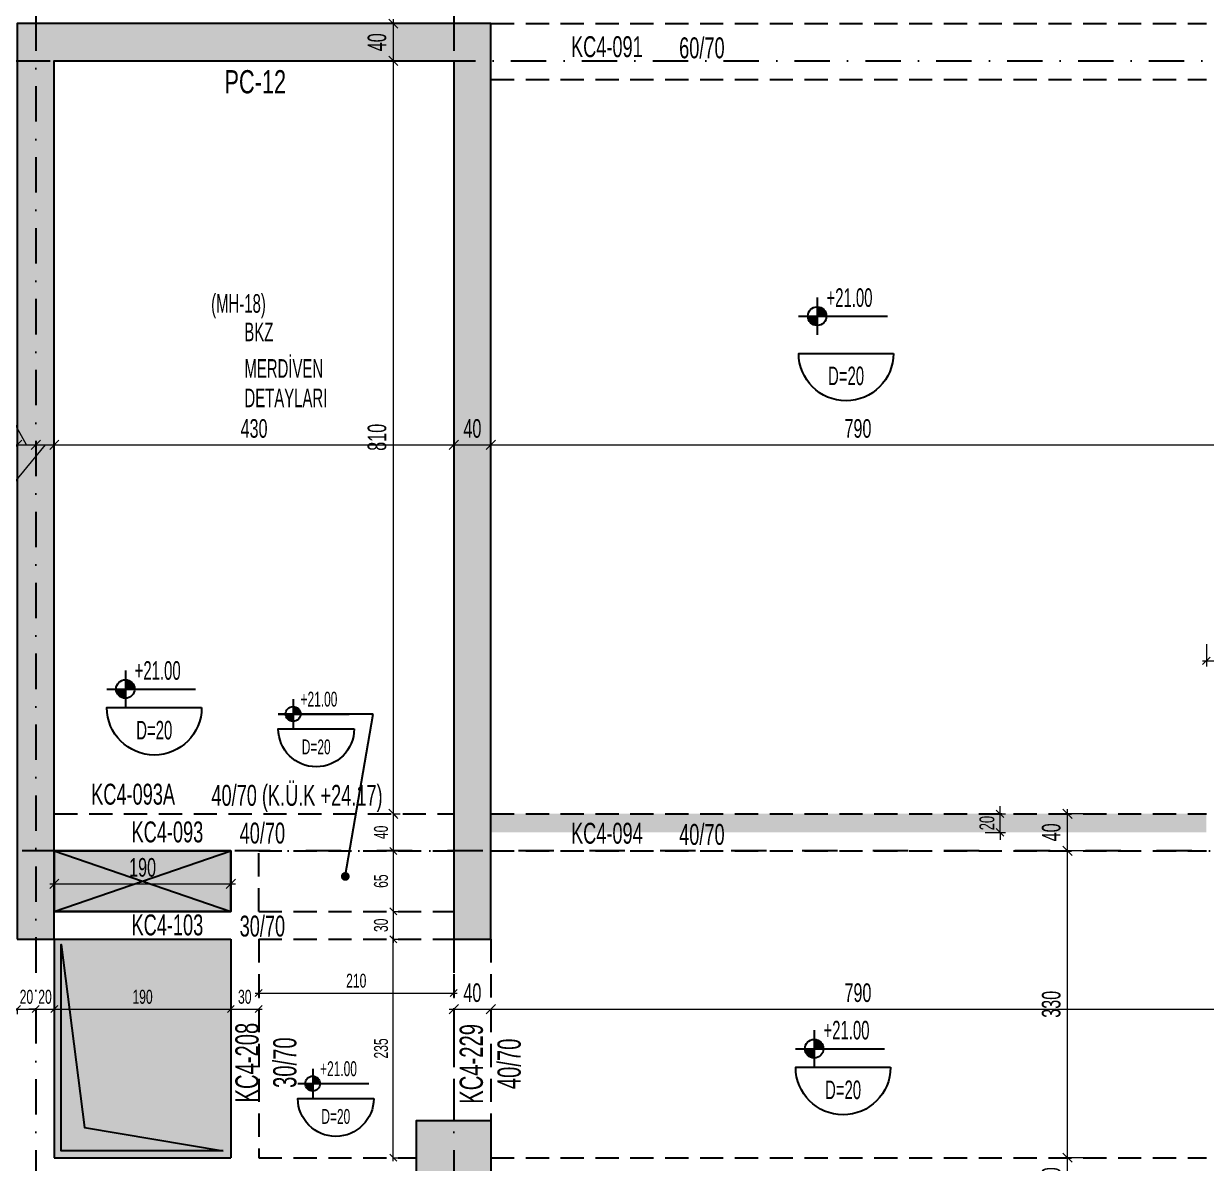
# Model space of a CAD drawing. Header units: millimetres. Extents: x -10495 to 6658, y -696 to 43288.
# Drawn here: x 1237 to 2510, y 1364 to 2590 of the extents above; entities that cross this region are included whole.
import ezdxf
from ezdxf.enums import TextEntityAlignment as Align

# ---------------------------------------------------------------- set-up
doc = ezdxf.new("R2010")
doc.units = ezdxf.units.MM
doc.header["$LTSCALE"] = 100
doc.header["$PDSIZE"] = -100
doc.linetypes.add('DASHDOT', pattern=[25.4, 12.7, -6.35, 0, -6.35])
doc.linetypes.add('HIDDEN', pattern=[0.375, 0.25, -0.125])
for name, color, linetype in [('1_ULK', 254, 'Continuous'), ('2_ULK', 105, 'Continuous'), ('AKS_ULK', 8, 'DASHDOT'), ('BOSLUK SEMBOL_ULK', 118, 'Continuous'), ('BOSLUK_ULK', 21, 'Continuous'), ('KOLON-PERDE CEKIRDEK_ULK', 4, 'Continuous'), ('KOT_ULK', 7, 'Continuous'), ('NOTLAR_ULK', 20, 'Continuous'), ('TARAMA BOSLUK-TARIF SEFFAF YUZEYLER_ULK', 159, 'Continuous'), ('TARAMA SOLID_ULK', 251, 'Continuous'), ('TARAMA_ULK', 251, 'Continuous')]:
    doc.layers.add(name, color=color, linetype=linetype)
for name, color, linetype, lineweight in [('DOSEME ISMI_ULK', 244, 'Continuous', 25), ('KIRIS BOYUT_ULK', 232, 'Continuous', 13), ('KIRIS CIZGI DUZ_ULK', 41, 'Continuous', 25), ('KIRIS CIZGI KESIK_ULK', 41, 'HIDDEN', 25), ('KIRIS ISIM_ULK', 221, 'Continuous', 13), ('OLCU IC_ULK', 146, 'Continuous', 18), ('PERDE ISIM_ULK', 153, 'Continuous', 13), ('TARIF OK_ULK', 244, 'Continuous', 5)]:
    doc.layers.add(name, color=color, linetype=linetype, lineweight=lineweight)
doc.styles.add('ulkr-simplxtw.shx', font='ulkr-simplxtw.shx', dxfattribs={"width": 0.65})
doc.dimstyles.new('1-100-IC_ULK', dxfattribs={"dimscale": 10, "dimtxt": 2, "dimasz": 1, "dimexe": 0.75, "dimexo": 1, "dimgap": 0.75, "dimtad": 1, "dimdec": 1, "dimzin": 9, "dimdsep": 46, "dimtxsty": 'ulkr-simplxtw.shx', "dimblk": 'OBLIQUE', "dimcen": 0.1, "dimdle": 0.5, "dimclrd": 146, "dimclre": 146, "dimclrt": 2, "dimadec": 0, "dimazin": 2, "dimtfac": 1, "dimtdec": 1, "dimtix": 1, "dimtmove": 2, "dimatfit": 3, "dimldrblk": 'OBLIQUE', "dimfxl": 1, "dimtolj": 1, "dimtzin": 0, "dimlwd": -1, "dimlwe": -1, "dimarcsym": 0})
doc.dimstyles.new('JSM LIMITS 100(MM)', dxfattribs={"dimscale": 100, "dimtxt": 2, "dimasz": 2.5, "dimexe": 0, "dimexo": 3, "dimgap": 0.41, "dimtad": 1, "dimdec": 0, "dimdsep": 46, "dimtxsty": 'ulkr-simplxtw.shx', "dimblk": 'AR', "dimcen": 0.9, "dimdle": 2, "dimse1": 1, "dimse2": 1, "dimclrd": 256, "dimclre": 1, "dimclrt": 33, "dimadec": 0, "dimazin": 0, "dimtfac": 0.9, "dimtdec": 0, "dimtmove": 0, "dimatfit": 3, "dimfxl": 0, "dimtolj": 1, "dimtzin": 0, "dimarcsym": 0})

# ---------------------------------------------------------------- blocks, each defined once
blk = doc.blocks.new('*U6')
at = {"layer": 'KOT_ULK'}
h = blk.add_hatch(color=251, dxfattribs=at)
h.dxf.hatch_style = 1
h.paths.add_polyline_path([(0, 0), (-10, 0, 0.414214), (0, -10)])
h = blk.add_hatch(color=251, dxfattribs=at)
h.dxf.hatch_style = 1
h.paths.add_polyline_path([(10, 0, 0.414214), (0, 10), (0, 0)])
at = {"layer": 'KOT_ULK', "color": 12}
for p, q in [((0, 20), (0, -20)), ((-20, 0), (75.6, 0))]:
    blk.add_line(p, q, dxfattribs=at)
blk.add_circle((0, 0), 10, dxfattribs=at)
at = {"layer": 'KOT_ULK', "style": 'ulkr-simplxtw.shx', "width": 0.6}
for tag, p in [('6', (10, 145)), ('5', (10, 118)), ('4', (10, 91)), ('3', (10, 64)), ('2', (10, 37)), ('1', (10, 10))]:
    blk.add_attdef(tag, p, '', height=20, dxfattribs=at)
at = {"layer": 'KOT_ULK', "color": 242, "style": 'ulkr-simplxtw.shx', "width": 0.65}
blk.add_attdef('NOT', text='', height=20, dxfattribs=at).set_placement((14.8, -10), align=Align.TOP_LEFT)
blk = doc.blocks.new('Döşeme kalınğı_ULK')
at = {"layer": 'DOSEME ISMI_ULK', "color": 12}
blk.add_lwpolyline([(51, 0, -1), (-51, 0)], format="xyb", close=True, dxfattribs=at)
at = {"layer": 'DOSEME ISMI_ULK', "style": 'ulkr-simplxtw.shx', "width": 0.6}
blk.add_attdef('1', text='', height=20, dxfattribs=at).set_placement((0, -14.2), align=Align.TOP_CENTER)
blk = doc.blocks.new('AR')
at = {"layer": '1_ULK', "color": 253}
blk.add_solid([(-1.184, 0.197), (-1.184, -0.197), (0, 0)], dxfattribs=at)
at = {"layer": '2_ULK', "color": 1}
blk.add_line((0, 0.453), (0, -0.453), dxfattribs=at)
at = {"layer": '2_ULK'}
blk.add_lwpolyline([(-1.184, 0.197), (-1.184, -0.197), (0, 0), (-1.184, 0.197)], dxfattribs=at)
blk = doc.blocks.new('_Oblique')
at = {"color": 0, "linetype": 'ByBlock', "lineweight": -2}
blk.add_line((-0.5, -0.5), (0.5, 0.5), dxfattribs=at)
blk = doc.blocks.new('*D1000')
at = {"layer": 'Defpoints', "color": 0, "transparency": 16777216}
for p in [(1230, 2161.9), (1250, 2161.9), (1250, 2136.9)]:
    blk.add_point(p, dxfattribs=at)
at = {"layer": 'OLCU IC_ULK', "color": 146, "transparency": 16777216}
for p, q in [((1215.2, 2181.4), (1179.2, 2181.4)), ((1240, 2136.9), (1215.2, 2181.4)), ((1225, 2136.9), (1255, 2136.9))]:
    blk.add_line(p, q, dxfattribs=at)
at = {"layer": 'OLCU IC_ULK', "color": 146, "linetype": 'Continuous', "transparency": 16777216}
for p, q in [((1230, 2136.9), (1230, 2129.4)), ((1250, 2136.9), (1250, 2129.4))]:
    blk.add_line(p, q, dxfattribs=at)
at = {"layer": 'OLCU IC_ULK', "color": 146, "transparency": 16777216, "xscale": 10, "yscale": 10, "zscale": 10, "rotation": 180}
blk.add_blockref('_Oblique', (1230, 2136.9), dxfattribs=at)
at = {"layer": 'OLCU IC_ULK', "color": 146, "transparency": 16777216, "xscale": 10, "yscale": 10, "zscale": 10}
blk.add_blockref('_Oblique', (1250, 2136.9), dxfattribs=at)
at = {"layer": 'OLCU IC_ULK', "color": 2, "transparency": 16777216, "insert": (1197.2, 2198.9), "char_height": 20, "attachment_point": 5, "style": 'ulkr-simplxtw.shx'}
blk.add_mtext('\\A1;20', dxfattribs=at)
blk = doc.blocks.new('*D1001')
at = {"layer": 'Defpoints', "color": 0, "transparency": 16777216}
for p in [(1250, 2161.9), (1270, 2161.9), (1270, 2136.9)]:
    blk.add_point(p, dxfattribs=at)
at = {"layer": 'OLCU IC_ULK', "color": 146, "transparency": 16777216}
for p, q in [((1260, 2136.9), (1216.9, 2084.3)), ((1245, 2136.9), (1275, 2136.9)), ((1216.9, 2084.3), (1180.9, 2084.3))]:
    blk.add_line(p, q, dxfattribs=at)
at = {"layer": 'OLCU IC_ULK', "color": 146, "linetype": 'Continuous', "transparency": 16777216}
for p, q in [((1250, 2136.9), (1250, 2129.4)), ((1270, 2136.9), (1270, 2129.4))]:
    blk.add_line(p, q, dxfattribs=at)
at = {"layer": 'OLCU IC_ULK', "color": 146, "transparency": 16777216, "xscale": 10, "yscale": 10, "zscale": 10, "rotation": 180}
blk.add_blockref('_Oblique', (1250, 2136.9), dxfattribs=at)
at = {"layer": 'OLCU IC_ULK', "color": 146, "transparency": 16777216, "xscale": 10, "yscale": 10, "zscale": 10}
blk.add_blockref('_Oblique', (1270, 2136.9), dxfattribs=at)
at = {"layer": 'OLCU IC_ULK', "color": 2, "transparency": 16777216, "insert": (1198.9, 2101.8), "char_height": 20, "attachment_point": 5, "style": 'ulkr-simplxtw.shx'}
blk.add_mtext('\\A1;20', dxfattribs=at)
blk = doc.blocks.new('*D1002')
at = {"layer": 'Defpoints', "color": 0, "transparency": 16777216}
for p in [(1270, 2161.9), (1700, 2161.9), (1700, 2136.9)]:
    blk.add_point(p, dxfattribs=at)
at = {"layer": 'OLCU IC_ULK', "color": 146, "transparency": 16777216}
blk.add_line((1265, 2136.9), (1705, 2136.9), dxfattribs=at)
at = {"layer": 'OLCU IC_ULK', "color": 146, "linetype": 'Continuous', "transparency": 16777216}
for p, q in [((1270, 2136.9), (1270, 2129.4)), ((1700, 2136.9), (1700, 2129.4))]:
    blk.add_line(p, q, dxfattribs=at)
at = {"layer": 'OLCU IC_ULK', "color": 146, "transparency": 16777216, "xscale": 10, "yscale": 10, "zscale": 10, "rotation": 180}
blk.add_blockref('_Oblique', (1270, 2136.9), dxfattribs=at)
at = {"layer": 'OLCU IC_ULK', "color": 146, "transparency": 16777216, "xscale": 10, "yscale": 10, "zscale": 10}
blk.add_blockref('_Oblique', (1700, 2136.9), dxfattribs=at)
at = {"layer": 'OLCU IC_ULK', "color": 2, "transparency": 16777216, "insert": (1485, 2154.4), "char_height": 20, "attachment_point": 5, "style": 'ulkr-simplxtw.shx'}
blk.add_mtext('\\A1;430', dxfattribs=at)
blk = doc.blocks.new('*D1003')
at = {"layer": 'Defpoints', "color": 0, "transparency": 16777216}
for p in [(1700, 2161.9), (1740, 2161.9), (1740, 2136.9)]:
    blk.add_point(p, dxfattribs=at)
at = {"layer": 'OLCU IC_ULK', "color": 146, "transparency": 16777216}
blk.add_line((1695, 2136.9), (1745, 2136.9), dxfattribs=at)
at = {"layer": 'OLCU IC_ULK', "color": 146, "linetype": 'Continuous', "transparency": 16777216}
for p, q in [((1700, 2136.9), (1700, 2129.4)), ((1740, 2136.9), (1740, 2129.4))]:
    blk.add_line(p, q, dxfattribs=at)
at = {"layer": 'OLCU IC_ULK', "color": 146, "transparency": 16777216, "xscale": 10, "yscale": 10, "zscale": 10, "rotation": 180}
blk.add_blockref('_Oblique', (1700, 2136.9), dxfattribs=at)
at = {"layer": 'OLCU IC_ULK', "color": 146, "transparency": 16777216, "xscale": 10, "yscale": 10, "zscale": 10}
blk.add_blockref('_Oblique', (1740, 2136.9), dxfattribs=at)
at = {"layer": 'OLCU IC_ULK', "color": 2, "transparency": 16777216, "insert": (1720, 2154.4), "char_height": 20, "attachment_point": 5, "style": 'ulkr-simplxtw.shx'}
blk.add_mtext('\\A1;40', dxfattribs=at)
blk = doc.blocks.new('*D1004')
at = {"layer": 'Defpoints', "color": 0, "transparency": 16777216}
for p in [(1740, 2161.9), (2530, 2161.9), (2530, 2136.9)]:
    blk.add_point(p, dxfattribs=at)
at = {"layer": 'OLCU IC_ULK', "color": 146, "transparency": 16777216}
blk.add_line((1735, 2136.9), (2535, 2136.9), dxfattribs=at)
at = {"layer": 'OLCU IC_ULK', "color": 146, "linetype": 'Continuous', "transparency": 16777216}
for p, q in [((1740, 2136.9), (1740, 2129.4)), ((2530, 2136.9), (2530, 2129.4))]:
    blk.add_line(p, q, dxfattribs=at)
at = {"layer": 'OLCU IC_ULK', "color": 146, "transparency": 16777216, "xscale": 10, "yscale": 10, "zscale": 10, "rotation": 180}
blk.add_blockref('_Oblique', (1740, 2136.9), dxfattribs=at)
at = {"layer": 'OLCU IC_ULK', "color": 146, "transparency": 16777216, "xscale": 10, "yscale": 10, "zscale": 10}
blk.add_blockref('_Oblique', (2530, 2136.9), dxfattribs=at)
at = {"layer": 'OLCU IC_ULK', "color": 2, "transparency": 16777216, "insert": (2135, 2154.4), "char_height": 20, "attachment_point": 5, "style": 'ulkr-simplxtw.shx'}
blk.add_mtext('\\A1;790', dxfattribs=at)
blk = doc.blocks.new('*D1026')
at = {"layer": 'Defpoints', "color": 0, "transparency": 16777216}
for p in [(1740, 1554.9), (2530, 1557.4), (2530, 1529.9)]:
    blk.add_point(p, dxfattribs=at)
at = {"layer": 'OLCU IC_ULK', "color": 146, "transparency": 16777216}
blk.add_line((1735, 1529.9), (2535, 1529.9), dxfattribs=at)
at = {"layer": 'OLCU IC_ULK', "color": 146, "linetype": 'Continuous', "transparency": 16777216}
for p, q in [((1740, 1529.9), (1740, 1522.4)), ((2530, 1529.9), (2530, 1522.4))]:
    blk.add_line(p, q, dxfattribs=at)
at = {"layer": 'OLCU IC_ULK', "color": 146, "transparency": 16777216, "xscale": 10, "yscale": 10, "zscale": 10, "rotation": 180}
blk.add_blockref('_Oblique', (1740, 1529.9), dxfattribs=at)
at = {"layer": 'OLCU IC_ULK', "color": 146, "transparency": 16777216, "xscale": 10, "yscale": 10, "zscale": 10}
blk.add_blockref('_Oblique', (2530, 1529.9), dxfattribs=at)
at = {"layer": 'OLCU IC_ULK', "color": 2, "transparency": 16777216, "insert": (2135, 1547.4), "char_height": 20, "attachment_point": 5, "style": 'ulkr-simplxtw.shx'}
blk.add_mtext('\\A1;790', dxfattribs=at)
blk = doc.blocks.new('*D1027')
at = {"layer": 'Defpoints', "color": 0, "transparency": 16777216}
for p in [(1700, 1554.9), (1740, 1554.9), (1740, 1529.9)]:
    blk.add_point(p, dxfattribs=at)
at = {"layer": 'OLCU IC_ULK', "color": 146, "transparency": 16777216}
blk.add_line((1695, 1529.9), (1745, 1529.9), dxfattribs=at)
at = {"layer": 'OLCU IC_ULK', "color": 146, "linetype": 'Continuous', "transparency": 16777216}
for p, q in [((1700, 1529.9), (1700, 1522.4)), ((1740, 1529.9), (1740, 1522.4))]:
    blk.add_line(p, q, dxfattribs=at)
at = {"layer": 'OLCU IC_ULK', "color": 146, "transparency": 16777216, "xscale": 10, "yscale": 10, "zscale": 10, "rotation": 180}
blk.add_blockref('_Oblique', (1700, 1529.9), dxfattribs=at)
at = {"layer": 'OLCU IC_ULK', "color": 146, "transparency": 16777216, "xscale": 10, "yscale": 10, "zscale": 10}
blk.add_blockref('_Oblique', (1740, 1529.9), dxfattribs=at)
at = {"layer": 'OLCU IC_ULK', "color": 2, "transparency": 16777216, "insert": (1720, 1547.4), "char_height": 20, "attachment_point": 5, "style": 'ulkr-simplxtw.shx'}
blk.add_mtext('\\A1;40', dxfattribs=at)
blk = doc.blocks.new('*D1041')
at = {"layer": 'Defpoints', "color": 0, "transparency": 16777216}
for p in [(1609.9, 2590), (1609.9, 2550), (1634.9, 2550)]:
    blk.add_point(p, dxfattribs=at)
at = {"layer": 'OLCU IC_ULK', "color": 146, "transparency": 16777216}
blk.add_line((1634.9, 2595), (1634.9, 2545), dxfattribs=at)
at = {"layer": 'OLCU IC_ULK', "color": 146, "linetype": 'Continuous', "transparency": 16777216}
for p, q in [((1634.9, 2590), (1642.4, 2590)), ((1634.9, 2550), (1642.4, 2550))]:
    blk.add_line(p, q, dxfattribs=at)
at = {"layer": 'OLCU IC_ULK', "color": 146, "transparency": 16777216, "xscale": 10, "yscale": 10, "zscale": 10}
for p, rotation in [((1634.9, 2590), 90), ((1634.9, 2550), 270)]:
    blk.add_blockref('_Oblique', p, dxfattribs=dict(at, rotation=rotation))
at = {"layer": 'OLCU IC_ULK', "color": 2, "transparency": 16777216, "insert": (1617.4, 2570), "char_height": 20, "attachment_point": 5, "rotation": 90, "style": 'ulkr-simplxtw.shx'}
blk.add_mtext('\\A1;40', dxfattribs=at)
blk = doc.blocks.new('*D1042')
at = {"layer": 'Defpoints', "color": 0, "transparency": 16777216}
for p in [(1609.9, 2550), (1609.9, 1740), (1634.9, 1740)]:
    blk.add_point(p, dxfattribs=at)
at = {"layer": 'OLCU IC_ULK', "color": 146, "transparency": 16777216}
blk.add_line((1634.9, 2555), (1634.9, 1735), dxfattribs=at)
at = {"layer": 'OLCU IC_ULK', "color": 146, "linetype": 'Continuous', "transparency": 16777216}
for p, q in [((1634.9, 2550), (1642.4, 2550)), ((1634.9, 1740), (1642.4, 1740))]:
    blk.add_line(p, q, dxfattribs=at)
at = {"layer": 'OLCU IC_ULK', "color": 146, "transparency": 16777216, "xscale": 10, "yscale": 10, "zscale": 10}
for p, rotation in [((1634.9, 2550), 90), ((1634.9, 1740), 270)]:
    blk.add_blockref('_Oblique', p, dxfattribs=dict(at, rotation=rotation))
at = {"layer": 'OLCU IC_ULK', "color": 2, "transparency": 16777216, "insert": (1617.4, 2145), "char_height": 20, "attachment_point": 5, "rotation": 90, "style": 'ulkr-simplxtw.shx'}
blk.add_mtext('\\A1;810', dxfattribs=at)
blk = doc.blocks.new('*D1043')
at = {"layer": 'Defpoints', "color": 0, "transparency": 16777216}
for p in [(1609.9, 1740), (1609.9, 1700), (1634.9, 1700)]:
    blk.add_point(p, dxfattribs=at)
at = {"layer": 'OLCU IC_ULK', "color": 146, "transparency": 16777216}
blk.add_line((1634.9, 1743.8), (1634.9, 1696.3), dxfattribs=at)
at = {"layer": 'OLCU IC_ULK', "color": 146, "linetype": 'Continuous', "transparency": 16777216}
for p, q in [((1634.9, 1740), (1640.5, 1740)), ((1634.9, 1700), (1640.5, 1700))]:
    blk.add_line(p, q, dxfattribs=at)
at = {"layer": 'OLCU IC_ULK', "color": 146, "transparency": 16777216, "xscale": 7.5, "yscale": 7.5, "zscale": 7.5}
for p, rotation in [((1634.9, 1740), 90), ((1634.9, 1700), 270)]:
    blk.add_blockref('_Oblique', p, dxfattribs=dict(at, rotation=rotation))
at = {"layer": 'OLCU IC_ULK', "color": 2, "transparency": 16777216, "insert": (1621.7, 1720), "char_height": 15, "attachment_point": 5, "rotation": 90, "style": 'ulkr-simplxtw.shx'}
blk.add_mtext('\\A1;40', dxfattribs=at)
blk = doc.blocks.new('*D1050')
at = {"layer": 'Defpoints', "color": 0, "transparency": 16777216}
for p in [(1270, 1661.9), (1460, 1664.7), (1460, 1661.9)]:
    blk.add_point(p, dxfattribs=at)
at = {"layer": 'OLCU IC_ULK', "color": 146, "linetype": 'Continuous', "transparency": 16777216}
for p, q in [((1270, 1664.7), (1270, 1672.2)), ((1460, 1664.7), (1460, 1672.2))]:
    blk.add_line(p, q, dxfattribs=at)
at = {"layer": 'OLCU IC_ULK', "color": 146, "transparency": 16777216}
blk.add_line((1265, 1664.7), (1465, 1664.7), dxfattribs=at)
at = {"layer": 'OLCU IC_ULK', "color": 146, "transparency": 16777216, "xscale": 10, "yscale": 10, "zscale": 10, "rotation": 180}
blk.add_blockref('_Oblique', (1270, 1664.7), dxfattribs=at)
at = {"layer": 'OLCU IC_ULK', "color": 146, "transparency": 16777216, "xscale": 10, "yscale": 10, "zscale": 10}
blk.add_blockref('_Oblique', (1460, 1664.7), dxfattribs=at)
at = {"layer": 'OLCU IC_ULK', "color": 2, "transparency": 16777216, "insert": (1365, 1682.2), "char_height": 20, "attachment_point": 5, "style": 'ulkr-simplxtw.shx'}
blk.add_mtext('\\A1;190', dxfattribs=at)
blk = doc.blocks.new('*D1051')
at = {"layer": 'Defpoints', "color": 0, "transparency": 16777216}
for p in [(1609.9, 1635), (1608.7, 1605), (1634.9, 1605)]:
    blk.add_point(p, dxfattribs=at)
at = {"layer": 'OLCU IC_ULK', "color": 146, "transparency": 16777216}
blk.add_line((1634.9, 1638.8), (1634.9, 1601.3), dxfattribs=at)
at = {"layer": 'OLCU IC_ULK', "color": 146, "linetype": 'Continuous', "transparency": 16777216}
for p, q in [((1634.9, 1635), (1640.5, 1635)), ((1634.9, 1605), (1640.5, 1605))]:
    blk.add_line(p, q, dxfattribs=at)
at = {"layer": 'OLCU IC_ULK', "color": 146, "transparency": 16777216, "xscale": 7.5, "yscale": 7.5, "zscale": 7.5}
for p, rotation in [((1634.9, 1635), 90), ((1634.9, 1605), 270)]:
    blk.add_blockref('_Oblique', p, dxfattribs=dict(at, rotation=rotation))
at = {"layer": 'OLCU IC_ULK', "color": 2, "transparency": 16777216, "insert": (1621.7, 1620), "char_height": 15, "attachment_point": 5, "rotation": 90, "style": 'ulkr-simplxtw.shx'}
blk.add_mtext('\\A1;30', dxfattribs=at)
blk = doc.blocks.new('*D1052')
at = {"layer": 'Defpoints', "color": 0, "transparency": 16777216}
for p in [(1609.9, 1700), (1609.9, 1635), (1634.9, 1635)]:
    blk.add_point(p, dxfattribs=at)
at = {"layer": 'OLCU IC_ULK', "color": 146, "transparency": 16777216}
blk.add_line((1634.9, 1703.8), (1634.9, 1631.3), dxfattribs=at)
at = {"layer": 'OLCU IC_ULK', "color": 146, "linetype": 'Continuous', "transparency": 16777216}
for p, q in [((1634.9, 1700), (1640.5, 1700)), ((1634.9, 1635), (1640.5, 1635))]:
    blk.add_line(p, q, dxfattribs=at)
at = {"layer": 'OLCU IC_ULK', "color": 146, "transparency": 16777216, "xscale": 7.5, "yscale": 7.5, "zscale": 7.5}
for p, rotation in [((1634.9, 1700), 90), ((1634.9, 1635), 270)]:
    blk.add_blockref('_Oblique', p, dxfattribs=dict(at, rotation=rotation))
at = {"layer": 'OLCU IC_ULK', "color": 2, "transparency": 16777216, "insert": (1621.7, 1667.5), "char_height": 15, "attachment_point": 5, "rotation": 90, "style": 'ulkr-simplxtw.shx'}
blk.add_mtext('\\A1;65', dxfattribs=at)
blk = doc.blocks.new('*D1053')
at = {"layer": 'Defpoints', "color": 0, "transparency": 16777216}
for p in [(1230, 1554.9), (1250, 1554.9), (1250, 1529.9)]:
    blk.add_point(p, dxfattribs=at)
at = {"layer": 'OLCU IC_ULK', "color": 146, "transparency": 16777216}
for p, q in [((1230, 1529.9), (1222.5, 1529.9)), ((1230, 1529.9), (1250, 1529.9)), ((1250, 1529.9), (1257.5, 1529.9))]:
    blk.add_line(p, q, dxfattribs=at)
at = {"layer": 'OLCU IC_ULK', "color": 146, "linetype": 'Continuous', "transparency": 16777216}
for p, q in [((1230, 1529.9), (1230, 1524.3)), ((1250, 1529.9), (1250, 1524.3))]:
    blk.add_line(p, q, dxfattribs=at)
at = {"layer": 'OLCU IC_ULK', "color": 146, "transparency": 16777216, "xscale": 7.5, "yscale": 7.5, "zscale": 7.5}
blk.add_blockref('_Oblique', (1230, 1529.9), dxfattribs=at)
at = {"layer": 'OLCU IC_ULK', "color": 146, "transparency": 16777216, "xscale": 7.5, "yscale": 7.5, "zscale": 7.5, "rotation": 180}
blk.add_blockref('_Oblique', (1250, 1529.9), dxfattribs=at)
at = {"layer": 'OLCU IC_ULK', "color": 2, "transparency": 16777216, "insert": (1240, 1543), "char_height": 15, "attachment_point": 5, "style": 'ulkr-simplxtw.shx'}
blk.add_mtext('\\A1;20', dxfattribs=at)
blk = doc.blocks.new('*D1054')
at = {"layer": 'Defpoints', "color": 0, "transparency": 16777216}
for p in [(1250, 1554.9), (1270, 1554.9), (1270, 1529.9)]:
    blk.add_point(p, dxfattribs=at)
at = {"layer": 'OLCU IC_ULK', "color": 146, "transparency": 16777216}
for p, q in [((1250, 1529.9), (1242.5, 1529.9)), ((1250, 1529.9), (1270, 1529.9)), ((1270, 1529.9), (1277.5, 1529.9))]:
    blk.add_line(p, q, dxfattribs=at)
at = {"layer": 'OLCU IC_ULK', "color": 146, "linetype": 'Continuous', "transparency": 16777216}
for p, q in [((1250, 1529.9), (1250, 1524.3)), ((1270, 1529.9), (1270, 1524.3))]:
    blk.add_line(p, q, dxfattribs=at)
at = {"layer": 'OLCU IC_ULK', "color": 146, "transparency": 16777216, "xscale": 7.5, "yscale": 7.5, "zscale": 7.5}
blk.add_blockref('_Oblique', (1250, 1529.9), dxfattribs=at)
at = {"layer": 'OLCU IC_ULK', "color": 146, "transparency": 16777216, "xscale": 7.5, "yscale": 7.5, "zscale": 7.5, "rotation": 180}
blk.add_blockref('_Oblique', (1270, 1529.9), dxfattribs=at)
at = {"layer": 'OLCU IC_ULK', "color": 2, "transparency": 16777216, "insert": (1260, 1543), "char_height": 15, "attachment_point": 5, "style": 'ulkr-simplxtw.shx'}
blk.add_mtext('\\A1;20', dxfattribs=at)
blk = doc.blocks.new('*D1055')
at = {"layer": 'Defpoints', "color": 0, "transparency": 16777216}
for p in [(1460, 1554.9), (1490, 1554.9), (1490, 1529.9)]:
    blk.add_point(p, dxfattribs=at)
at = {"layer": 'OLCU IC_ULK', "color": 146, "transparency": 16777216}
blk.add_line((1456.3, 1529.9), (1493.8, 1529.9), dxfattribs=at)
at = {"layer": 'OLCU IC_ULK', "color": 146, "linetype": 'Continuous', "transparency": 16777216}
for p, q in [((1460, 1529.9), (1460, 1524.3)), ((1490, 1529.9), (1490, 1524.3))]:
    blk.add_line(p, q, dxfattribs=at)
at = {"layer": 'OLCU IC_ULK', "color": 146, "transparency": 16777216, "xscale": 7.5, "yscale": 7.5, "zscale": 7.5, "rotation": 180}
blk.add_blockref('_Oblique', (1460, 1529.9), dxfattribs=at)
at = {"layer": 'OLCU IC_ULK', "color": 146, "transparency": 16777216, "xscale": 7.5, "yscale": 7.5, "zscale": 7.5}
blk.add_blockref('_Oblique', (1490, 1529.9), dxfattribs=at)
at = {"layer": 'OLCU IC_ULK', "color": 2, "transparency": 16777216, "insert": (1475, 1543), "char_height": 15, "attachment_point": 5, "style": 'ulkr-simplxtw.shx'}
blk.add_mtext('\\A1;30', dxfattribs=at)
blk = doc.blocks.new('*D1056')
at = {"layer": 'Defpoints', "color": 0, "transparency": 16777216}
for p in [(1270, 1554.9), (1460, 1554.9), (1460, 1529.9)]:
    blk.add_point(p, dxfattribs=at)
at = {"layer": 'OLCU IC_ULK', "color": 146, "transparency": 16777216}
blk.add_line((1266.2, 1529.9), (1463.8, 1529.9), dxfattribs=at)
at = {"layer": 'OLCU IC_ULK', "color": 146, "linetype": 'Continuous', "transparency": 16777216}
for p, q in [((1270, 1529.9), (1270, 1524.3)), ((1460, 1529.9), (1460, 1524.3))]:
    blk.add_line(p, q, dxfattribs=at)
at = {"layer": 'OLCU IC_ULK', "color": 146, "transparency": 16777216, "xscale": 7.5, "yscale": 7.5, "zscale": 7.5, "rotation": 180}
blk.add_blockref('_Oblique', (1270, 1529.9), dxfattribs=at)
at = {"layer": 'OLCU IC_ULK', "color": 146, "transparency": 16777216, "xscale": 7.5, "yscale": 7.5, "zscale": 7.5}
blk.add_blockref('_Oblique', (1460, 1529.9), dxfattribs=at)
at = {"layer": 'OLCU IC_ULK', "color": 2, "transparency": 16777216, "insert": (1365, 1543), "char_height": 15, "attachment_point": 5, "style": 'ulkr-simplxtw.shx'}
blk.add_mtext('\\A1;190', dxfattribs=at)
blk = doc.blocks.new('*D1081')
at = {"layer": 'Defpoints', "color": 0, "transparency": 16777216}
for p in [(2360.6, 1370), (2401.6, 1370), (2401.6, 1330)]:
    blk.add_point(p, dxfattribs=at)
at = {"layer": 'OLCU IC_ULK', "color": 146, "transparency": 16777216}
blk.add_line((2360.6, 1325), (2360.6, 1375), dxfattribs=at)
at = {"layer": 'OLCU IC_ULK', "color": 146, "linetype": 'Continuous', "transparency": 16777216}
for p, q in [((2391.6, 1370), (2353.1, 1370)), ((2391.6, 1330), (2353.1, 1330))]:
    blk.add_line(p, q, dxfattribs=at)
at = {"layer": 'OLCU IC_ULK', "color": 146, "transparency": 16777216, "xscale": 10, "yscale": 10, "zscale": 10}
for p, rotation in [((2360.6, 1370), 90), ((2360.6, 1330), 270)]:
    blk.add_blockref('_Oblique', p, dxfattribs=dict(at, rotation=rotation))
at = {"layer": 'OLCU IC_ULK', "color": 2, "transparency": 16777216, "insert": (2343.1, 1350), "char_height": 20, "attachment_point": 5, "rotation": 90, "style": 'ulkr-simplxtw.shx'}
blk.add_mtext('\\A1;40', dxfattribs=at)
blk = doc.blocks.new('*D1082')
at = {"layer": 'Defpoints', "color": 0, "transparency": 16777216}
for p in [(2360.6, 1700), (2401.6, 1700), (2401.6, 1370)]:
    blk.add_point(p, dxfattribs=at)
at = {"layer": 'OLCU IC_ULK', "color": 146, "linetype": 'Continuous', "transparency": 16777216}
for p, q in [((2391.6, 1700), (2353.1, 1700)), ((2391.6, 1370), (2353.1, 1370))]:
    blk.add_line(p, q, dxfattribs=at)
at = {"layer": 'OLCU IC_ULK', "color": 146, "transparency": 16777216}
blk.add_line((2360.6, 1365), (2360.6, 1705), dxfattribs=at)
at = {"layer": 'OLCU IC_ULK', "color": 146, "transparency": 16777216, "xscale": 10, "yscale": 10, "zscale": 10}
for p, rotation in [((2360.6, 1700), 90), ((2360.6, 1370), 270)]:
    blk.add_blockref('_Oblique', p, dxfattribs=dict(at, rotation=rotation))
at = {"layer": 'OLCU IC_ULK', "color": 2, "transparency": 16777216, "insert": (2343.1, 1535), "char_height": 20, "attachment_point": 5, "rotation": 90, "style": 'ulkr-simplxtw.shx'}
blk.add_mtext('\\A1;330', dxfattribs=at)
blk = doc.blocks.new('*D1083')
at = {"layer": 'Defpoints', "color": 0, "transparency": 16777216}
for p in [(2360.6, 1740), (2401.6, 1740), (2401.6, 1700)]:
    blk.add_point(p, dxfattribs=at)
at = {"layer": 'OLCU IC_ULK', "color": 146, "transparency": 16777216}
blk.add_line((2360.6, 1695), (2360.6, 1745), dxfattribs=at)
at = {"layer": 'OLCU IC_ULK', "color": 146, "linetype": 'Continuous', "transparency": 16777216}
for p, q in [((2391.6, 1740), (2353.1, 1740)), ((2391.6, 1700), (2353.1, 1700))]:
    blk.add_line(p, q, dxfattribs=at)
at = {"layer": 'OLCU IC_ULK', "color": 146, "transparency": 16777216, "xscale": 10, "yscale": 10, "zscale": 10}
for p, rotation in [((2360.6, 1740), 90), ((2360.6, 1700), 270)]:
    blk.add_blockref('_Oblique', p, dxfattribs=dict(at, rotation=rotation))
at = {"layer": 'OLCU IC_ULK', "color": 2, "transparency": 16777216, "insert": (2343.1, 1720), "char_height": 20, "attachment_point": 5, "rotation": 90, "style": 'ulkr-simplxtw.shx'}
blk.add_mtext('\\A1;40', dxfattribs=at)
blk = doc.blocks.new('*D1091')
at = {"layer": 'Defpoints', "color": 0, "transparency": 16777216}
for p in [(2510, 1930.3), (2550, 1930.3), (2550, 1904.6)]:
    blk.add_point(p, dxfattribs=at)
at = {"layer": 'OLCU IC_ULK', "color": 146, "linetype": 'Continuous', "transparency": 16777216}
for p, q in [((2510, 1922.3), (2510, 1898.6)), ((2550, 1922.3), (2550, 1898.6))]:
    blk.add_line(p, q, dxfattribs=at)
at = {"layer": 'OLCU IC_ULK', "color": 146, "transparency": 16777216}
for p, q in [((2506, 1904.6), (2554, 1904.6)), ((2530, 1904.6), (2551.1, 1868.3)), ((2551.1, 1868.3), (2580, 1868.3))]:
    blk.add_line(p, q, dxfattribs=at)
at = {"layer": 'OLCU IC_ULK', "color": 146, "transparency": 16777216, "xscale": 8, "yscale": 8, "zscale": 8, "rotation": 180}
blk.add_blockref('_Oblique', (2510, 1904.6), dxfattribs=at)
at = {"layer": 'OLCU IC_ULK', "color": 146, "transparency": 16777216, "xscale": 8, "yscale": 8, "zscale": 8}
blk.add_blockref('_Oblique', (2550, 1904.6), dxfattribs=at)
at = {"layer": 'OLCU IC_ULK', "color": 2, "lineweight": -3, "transparency": 16777216, "insert": (2565.6, 1882.3), "char_height": 16, "attachment_point": 5, "style": 'ulkr-simplxtw.shx'}
blk.add_mtext('\\A1;40', dxfattribs=at)
blk = doc.blocks.new('*D1095')
at = {"layer": 'Defpoints', "color": 0, "transparency": 16777216}
for p in [(2264.1, 1740), (2287.9, 1740), (2264.1, 1720)]:
    blk.add_point(p, dxfattribs=at)
at = {"layer": 'OLCU IC_ULK', "color": 146, "transparency": 16777216}
for p, q in [((2287.9, 1740), (2287.9, 1748)), ((2287.9, 1720), (2287.9, 1740)), ((2287.9, 1720), (2287.9, 1712))]:
    blk.add_line(p, q, dxfattribs=at)
at = {"layer": 'OLCU IC_ULK', "color": 146, "linetype": 'Continuous', "transparency": 16777216}
for p, q in [((2272.1, 1740), (2293.9, 1740)), ((2272.1, 1720), (2293.9, 1720))]:
    blk.add_line(p, q, dxfattribs=at)
at = {"layer": 'OLCU IC_ULK', "color": 146, "transparency": 16777216, "xscale": 8, "yscale": 8, "zscale": 8}
for p, rotation in [((2287.9, 1740), 270), ((2287.9, 1720), 90)]:
    blk.add_blockref('_Oblique', p, dxfattribs=dict(at, rotation=rotation))
at = {"layer": 'OLCU IC_ULK', "color": 2, "lineweight": -3, "transparency": 16777216, "insert": (2273.9, 1730), "char_height": 16, "attachment_point": 5, "rotation": 90, "style": 'ulkr-simplxtw.shx'}
blk.add_mtext('\\A1;20', dxfattribs=at)
blk = doc.blocks.new('Kiriş_Sembol_ULK')
at = {"layer": 'KIRIS BOYUT_ULK', "style": 'ulkr-simplxtw.shx', "width": 0.65}
blk.add_attdef('B', text='', height=25, dxfattribs=at).set_placement((21, 0.4), align=Align.MIDDLE_LEFT)
at = {"layer": 'KIRIS ISIM_ULK', "style": 'ulkr-simplxtw.shx', "width": 0.65}
blk.add_attdef('K', text='', height=25, dxfattribs=at).set_placement((-18.2, 12.9), align=Align.TOP_RIGHT)
blk = doc.blocks.new('*U10')
at = {"layer": 'KIRIS BOYUT_ULK', "style": 'ulkr-simplxtw.shx', "width": 0.65}
blk.add_attdef('B', text='', height=25, dxfattribs=at).set_placement((10.8, -15.7), align=Align.TOP_CENTER)
at = {"layer": 'KIRIS ISIM_ULK', "style": 'ulkr-simplxtw.shx', "width": 0.65}
blk.add_attdef('K', text='', height=25, dxfattribs=at).set_placement((10.8, 25), align=Align.TOP_CENTER)
blk = doc.blocks.new('*D1137')
at = {"layer": 'Defpoints', "color": 0, "transparency": 16777216}
for p in [(1624.1, 1605), (1634.9, 1605), (1624.1, 1370)]:
    blk.add_point(p, dxfattribs=at)
at = {"layer": 'OLCU IC_ULK', "color": 146, "transparency": 16777216}
blk.add_line((1634.9, 1366.3), (1634.9, 1608.8), dxfattribs=at)
at = {"layer": 'OLCU IC_ULK', "color": 146, "linetype": 'Continuous', "transparency": 16777216}
for p, q in [((1634.9, 1605), (1640.5, 1605)), ((1634.9, 1370), (1640.5, 1370))]:
    blk.add_line(p, q, dxfattribs=at)
at = {"layer": 'OLCU IC_ULK', "color": 146, "transparency": 16777216, "xscale": 7.5, "yscale": 7.5, "zscale": 7.5}
for p, rotation in [((1634.9, 1605), 90), ((1634.9, 1370), 270)]:
    blk.add_blockref('_Oblique', p, dxfattribs=dict(at, rotation=rotation))
at = {"layer": 'OLCU IC_ULK', "color": 2, "transparency": 16777216, "insert": (1621.7, 1487.5), "char_height": 15, "attachment_point": 5, "rotation": 90, "style": 'ulkr-simplxtw.shx'}
blk.add_mtext('\\A1;235', dxfattribs=at)
blk = doc.blocks.new('*D1138')
at = {"layer": 'Defpoints', "color": 0, "transparency": 16777216}
for p in [(1490, 1577.5), (1700, 1577.5), (1700, 1547.1)]:
    blk.add_point(p, dxfattribs=at)
at = {"layer": 'OLCU IC_ULK', "color": 146, "transparency": 16777216}
blk.add_line((1486.3, 1547.1), (1703.7, 1547.1), dxfattribs=at)
at = {"layer": 'OLCU IC_ULK', "color": 146, "linetype": 'Continuous', "transparency": 16777216}
for p, q in [((1490, 1547.1), (1490, 1541.5)), ((1700, 1547.1), (1700, 1541.5))]:
    blk.add_line(p, q, dxfattribs=at)
at = {"layer": 'OLCU IC_ULK', "color": 146, "transparency": 16777216, "xscale": 7.5, "yscale": 7.5, "zscale": 7.5, "rotation": 180}
blk.add_blockref('_Oblique', (1490, 1547.1), dxfattribs=at)
at = {"layer": 'OLCU IC_ULK', "color": 146, "transparency": 16777216, "xscale": 7.5, "yscale": 7.5, "zscale": 7.5}
blk.add_blockref('_Oblique', (1700, 1547.1), dxfattribs=at)
at = {"layer": 'OLCU IC_ULK', "color": 2, "transparency": 16777216, "insert": (1595, 1560.3), "char_height": 15, "attachment_point": 5, "style": 'ulkr-simplxtw.shx'}
blk.add_mtext('\\A1;210', dxfattribs=at)

msp = doc.modelspace()

# ---------------------------------------------------------------- hatches: boundary and pattern name
at = {"layer": 'TARAMA BOSLUK-TARIF SEFFAF YUZEYLER_ULK', "lineweight": -3}
h = msp.add_hatch(color=256, dxfattribs=at)
h.dxf.hatch_style = 1
h.paths.add_polyline_path([(2510, 1740), (1740, 1740), (1740, 1720), (2510, 1720)])
at = {"layer": 'TARAMA BOSLUK-TARIF SEFFAF YUZEYLER_ULK'}
h = msp.add_hatch(color=256, dxfattribs=at)
h.dxf.hatch_style = 1
h.paths.add_polyline_path([(1460, 1635), (1270, 1635), (1270, 1700), (1460, 1700)])
h = msp.add_hatch(color=256, dxfattribs=at)
h.dxf.hatch_style = 1
h.paths.add_polyline_path([(1270, 1370), (1460, 1370), (1460, 1605), (1270, 1605)])
at = {"layer": 'TARAMA SOLID_ULK'}
h = msp.add_hatch(color=256, dxfattribs=at)
h.dxf.hatch_style = 1
h.paths.add_polyline_path([(1230, 1605), (1270, 1605), (1270, 2550), (1700, 2550), (1700, 1605), (1740, 1605), (1740, 2590), (1230, 2590)])
h = msp.add_hatch(color=256, dxfattribs=at)
h.dxf.hatch_style = 1
h.paths.add_polyline_path([(1740, 1409.99), (1740, 1329.99), (1660, 1329.99), (1660, 1409.99)])
at = {"layer": 'TARAMA_ULK'}
h = msp.add_hatch(color=256, dxfattribs=at)
h.dxf.hatch_style = 1
h.paths.add_polyline_path([(1451.7, 1377.5), (1277.5, 1377.5), (1277.5, 1599.28), (1302.5, 1402.5)])

# ---------------------------------------------------------------- linework, layer by layer
at = {"layer": 'AKS_ULK', "ltscale": 0.03}
for points in [[(1250, 3896.1), (1250, -576.35)], [(1700, 3896.1), (1700, -576.35)], [(-577.53, 2525), (-527.53, 2525), (-527.53, 2550), (6488.3, 2550), (6488.3, 2475), (6538.3, 2475)], [(6538.3, 1700), (-577.53, 1700)]]:
    msp.add_lwpolyline(points, dxfattribs=at)
at = {"layer": 'BOSLUK SEMBOL_ULK'}
for p, q in [((1270, 1700), (1460, 1635)), ((1270, 1635), (1460, 1700))]:
    msp.add_line(p, q, dxfattribs=at)
msp.add_lwpolyline([(1451.7, 1377.5), (1277.5, 1377.5), (1277.5, 1599.28), (1302.5, 1402.5), (1451.7, 1377.5)], dxfattribs=at)
at = {"layer": 'BOSLUK_ULK'}
msp.add_lwpolyline([(1270, 1635), (1460, 1635), (1460, 1700), (1270, 1700)], close=True, dxfattribs=at)
at = {"layer": 'KIRIS CIZGI DUZ_ULK'}
for p, q in [((1270, 1700), (1460, 1700)), ((1460, 1700), (1460, 1635)), ((1460, 1635), (1270, 1635)), ((1270, 1605), (1270, 1370)), ((1270, 1605), (1460, 1605)), ((1460, 1605), (1460, 1370)), ((1270, 1370), (1460, 1370))]:
    msp.add_line(p, q, dxfattribs=at)
at = {"layer": 'KIRIS CIZGI KESIK_ULK'}
for p, q in [((1740, 2590), (2510, 2590)), ((1740, 2530), (2510, 2530)), ((1270, 1740), (1700, 1740)), ((1740, 1740), (2510, 1740)), ((1490, 1700), (1700, 1700)), ((1490, 1635), (1490, 1700)), ((1740, 1700), (2510, 1700)), ((1490, 1635), (1700, 1635)), ((1490, 1605), (1700, 1605)), ((1490, 1605), (1490, 1370)), ((1700, 1605), (1700, 1409.99)), ((1740, 1605), (1740, 1409.99)), ((1490, 1370), (1660, 1370)), ((1740, 1370), (2510, 1370))]:
    msp.add_line(p, q, dxfattribs=at)
at = {"layer": 'KOLON-PERDE CEKIRDEK_ULK'}
for points in [[(1230, 1605), (1270, 1605), (1270, 2550), (1700, 2550), (1700, 1605), (1740, 1605), (1740, 2590), (1230, 2590)], [(1740, 1329.99), (1660, 1329.99), (1660, 1409.99), (1740, 1409.99)]]:
    msp.add_lwpolyline(points, close=True, dxfattribs=at)

# ---------------------------------------------------------------- block references
at = {"layer": 'DOSEME ISMI_ULK'}
for p in [(2122.22, 2235.29), (1377.58, 1854.17), (2119, 1467.2)]:
    msp.add_blockref('Döşeme kalınğı_ULK', p, dxfattribs=at).add_auto_attribs({'1': 'D=20'})
at = {"layer": 'DOSEME ISMI_ULK', "xscale": 0.8, "yscale": 0.8, "zscale": 0.8}
for p in [(1551.9, 1831.3), (1572.98, 1433.71)]:
    msp.add_blockref('Döşeme kalınğı_ULK', p, dxfattribs=at).add_auto_attribs({'1': 'D=20'})
at = {"layer": 'KIRIS ISIM_ULK'}
ref = msp.add_blockref('Kiriş_Sembol_ULK', (1921.53, 2563.56), dxfattribs=at)
ref.add_attrib('B', '60/70', dxfattribs={"layer": 'KIRIS BOYUT_ULK', "height": 22.5, "style": 'ulkr-simplxtw.shx', "width": 0.65}).set_placement((1942.54, 2564), align=Align.MIDDLE_LEFT)
ref.add_attrib('K', 'KC4-091', dxfattribs={"height": 22.5, "style": 'ulkr-simplxtw.shx', "width": 0.65}).set_placement((1903.37, 2576.5), align=Align.TOP_RIGHT)
ref = msp.add_blockref('Kiriş_Sembol_ULK', (1418.07, 1759.37), dxfattribs=at)
ref.add_attrib('B', '40/70 (K.Ü.K +24.17)', dxfattribs={"layer": 'KIRIS BOYUT_ULK', "height": 22.5, "style": 'ulkr-simplxtw.shx', "width": 0.65}).set_placement((1439.09, 1759.82), align=Align.MIDDLE_LEFT)
ref.add_attrib('K', 'KC4-093A', dxfattribs={"height": 22.5, "style": 'ulkr-simplxtw.shx', "width": 0.65}).set_placement((1399.92, 1772.32), align=Align.TOP_RIGHT)
ref = msp.add_blockref('Kiriş_Sembol_ULK', (1448.48, 1718.78), dxfattribs=at)
ref.add_attrib('B', '40/70', dxfattribs={"layer": 'KIRIS BOYUT_ULK', "height": 22.5, "style": 'ulkr-simplxtw.shx', "width": 0.65}).set_placement((1469.49, 1719.22), align=Align.MIDDLE_LEFT)
ref.add_attrib('K', 'KC4-093', dxfattribs={"height": 22.5, "style": 'ulkr-simplxtw.shx', "width": 0.65}).set_placement((1430.32, 1731.72), align=Align.TOP_RIGHT)
ref = msp.add_blockref('Kiriş_Sembol_ULK', (1921.53, 1717.35), dxfattribs=at)
ref.add_attrib('B', '40/70', dxfattribs={"layer": 'KIRIS BOYUT_ULK', "height": 22.5, "style": 'ulkr-simplxtw.shx', "width": 0.65}).set_placement((1942.54, 1717.79), align=Align.MIDDLE_LEFT)
ref.add_attrib('K', 'KC4-094', dxfattribs={"height": 22.5, "style": 'ulkr-simplxtw.shx', "width": 0.65}).set_placement((1903.37, 1730.29), align=Align.TOP_RIGHT)
ref = msp.add_blockref('Kiriş_Sembol_ULK', (1448.48, 1618.7), dxfattribs=at)
ref.add_attrib('B', '30/70', dxfattribs={"layer": 'KIRIS BOYUT_ULK', "height": 22.5, "style": 'ulkr-simplxtw.shx', "width": 0.65}).set_placement((1469.49, 1619.15), align=Align.MIDDLE_LEFT)
ref.add_attrib('K', 'KC4-103', dxfattribs={"height": 22.5, "style": 'ulkr-simplxtw.shx', "width": 0.65}).set_placement((1430.32, 1631.65), align=Align.TOP_RIGHT)
at = {"layer": 'KIRIS ISIM_ULK', "rotation": 90}
for p, values in [((1489.87, 1461.43), {'K': 'KC4-208', 'B': '30/70'}), ((1731.31, 1460.11), {'K': 'KC4-229', 'B': '40/70'})]:
    msp.add_blockref('*U10', p, dxfattribs=at).add_auto_attribs(values)
at = {"layer": 'KOT_ULK'}
ref = msp.add_blockref('*U6', (2091.13, 2275.29), dxfattribs=at)
ref.add_attrib('1', '+21.00', (2101.13, 2285.29), dxfattribs={"height": 20, "style": 'ulkr-simplxtw.shx', "width": 0.6})
ref = msp.add_blockref('*U6', (1346.49, 1874.17), dxfattribs=at)
ref.add_attrib('1', '+21.00', (1356.49, 1884.17), dxfattribs={"height": 20, "style": 'ulkr-simplxtw.shx', "width": 0.6})
ref = msp.add_blockref('*U6', (1527.02, 1847.3), dxfattribs=dict(at, xscale=0.8, yscale=0.8, zscale=0.8))
ref.add_attrib('1', '+21.00', (1535.02, 1855.3), dxfattribs={"height": 16, "style": 'ulkr-simplxtw.shx', "width": 0.6})
ref = msp.add_blockref('*U6', (2087.9, 1487.2), dxfattribs=at)
ref.add_attrib('1', '+21.00', (2097.9, 1497.2), dxfattribs={"height": 20, "style": 'ulkr-simplxtw.shx', "width": 0.6})
ref = msp.add_blockref('*U6', (1548.1, 1449.71), dxfattribs=dict(at, xscale=0.8, yscale=0.8, zscale=0.8))
ref.add_attrib('1', '+21.00', (1556.1, 1457.71), dxfattribs={"height": 16, "style": 'ulkr-simplxtw.shx', "width": 0.6})

# ---------------------------------------------------------------- texts
at = {"layer": 'NOTLAR_ULK', "style": 'ulkr-simplxtw.shx', "width": 0.6}
for s, p in [('(MH-18)', (1438.83, 2289.01)), ('BKZ', (1474.53, 2258.35)), ('MERDİVEN ', (1474.66, 2219.07)), ('DETAYLARI', (1474.66, 2187.37))]:
    msp.add_text(s, height=20, dxfattribs=at).set_placement(p, align=Align.MIDDLE_LEFT)
at = {"layer": 'PERDE ISIM_ULK', "style": 'ulkr-simplxtw.shx', "width": 0.7}
msp.add_text('PC-12', height=25, rotation=0, dxfattribs=at).set_placement((1453.16, 2515))

# ---------------------------------------------------------------- dimensions: what is measured, and where the dimension line sits
at = {"layer": 'OLCU IC_ULK'}
for base, p1, p2, override, picture, middle in [((1634.86, 2550), (1609.86, 2590), (1609.86, 2550), {"dimfxl": 0, "dimfxlon": 1}, '*D1041', (1617.36, 2570)), ((1634.86, 1740), (1609.86, 2550), (1609.86, 1740), {"dimfxl": 0, "dimfxlon": 1}, '*D1042', (1617.36, 2145)), ((2360.62, 1740), (2401.64, 1700), (2401.64, 1740), {"dimfxl": 0}, '*D1083', (2343.12, 1720)), ((1634.86, 1700), (1609.86, 1740), (1609.86, 1700), {"dimscale": 7.5, "dimfxl": 0, "dimfxlon": 1}, '*D1043', (1621.73, 1720)), ((1634.86, 1635), (1609.86, 1700), (1609.86, 1635), {"dimscale": 7.5, "dimfxl": 0, "dimfxlon": 1}, '*D1052', (1621.73, 1667.5)), ((2360.62, 1700), (2401.64, 1370), (2401.64, 1700), {"dimfxl": 0}, '*D1082', (2343.12, 1535)), ((1634.86, 1605), (1609.86, 1635), (1608.67, 1605), {"dimscale": 7.5, "dimfxl": 0, "dimfxlon": 1}, '*D1051', (1621.73, 1620)), ((1634.86, 1605), (1624.11, 1370), (1624.11, 1605), {"dimscale": 7.5, "dimfxl": 0, "dimfxlon": 1}, '*D1137', (1621.73, 1487.5)), ((2360.62, 1370), (2401.64, 1330), (2401.64, 1370), {"dimfxl": 0}, '*D1081', (2343.12, 1350))]:
    dim = msp.add_linear_dim(base=base, p1=p1, p2=p2, angle=90, dimstyle='1-100-IC_ULK', override=override, dxfattribs=at)
    dim.commit()
    dim.dimension.update_dxf_attribs({"geometry": picture, "text_midpoint": middle})
for base, p1, p2, picture, middle in [((1250, 2136.88), (1230, 2161.88), (1250, 2161.88), '*D1000', (1207.72, 2181.38)), ((1270, 2136.88), (1250, 2161.88), (1270, 2161.88), '*D1001', (1209.42, 2084.32))]:
    dim = msp.add_linear_dim(base=base, p1=p1, p2=p2, dimstyle='1-100-IC_ULK', override={"dimtmove": 1, "dimfxl": 0, "dimfxlon": 1}, dxfattribs=at)
    dim.commit()
    dim.dimension.update_dxf_attribs({"geometry": picture, "text_midpoint": middle, "dimtype": 160})
for base, p1, p2, override, picture, middle in [((1700, 2136.88), (1270, 2161.88), (1700, 2161.88), {"dimfxl": 0, "dimfxlon": 1}, '*D1002', (1485, 2154.38)), ((1740, 2136.88), (1700, 2161.88), (1740, 2161.88), {"dimfxl": 0, "dimfxlon": 1}, '*D1003', (1720, 2154.38)), ((2530, 2136.88), (1740, 2161.88), (2530, 2161.88), {"dimfxl": 0, "dimfxlon": 1}, '*D1004', (2135, 2154.38)), ((1460, 1664.66), (1270, 1661.9), (1460, 1661.9), {"dimfxl": 0, "dimfxlon": 1}, '*D1050', (1365, 1682.16)), ((1700, 1547.13), (1490, 1577.52), (1700, 1577.52), {"dimscale": 7.5, "dimfxl": 0, "dimfxlon": 1}, '*D1138', (1595, 1560.26)), ((1250, 1529.9), (1230, 1554.9), (1250, 1554.9), {"dimscale": 7.5, "dimfxl": 0, "dimfxlon": 1}, '*D1053', (1240, 1543.03)), ((1270, 1529.9), (1250, 1554.9), (1270, 1554.9), {"dimscale": 7.5, "dimfxl": 0, "dimfxlon": 1}, '*D1054', (1260, 1543.03)), ((1460, 1529.9), (1270, 1554.9), (1460, 1554.9), {"dimscale": 7.5, "dimfxl": 0, "dimfxlon": 1}, '*D1056', (1365, 1543.03)), ((1490, 1529.9), (1460, 1554.9), (1490, 1554.9), {"dimscale": 7.5, "dimfxl": 0, "dimfxlon": 1}, '*D1055', (1475, 1543.03)), ((1740, 1529.9), (1700, 1554.9), (1740, 1554.9), {"dimfxl": 0, "dimfxlon": 1}, '*D1027', (1720, 1547.4)), ((2530, 1529.9), (1740, 1554.9), (2530, 1557.4), {"dimfxl": 0, "dimfxlon": 1}, '*D1026', (2135, 1547.4))]:
    dim = msp.add_linear_dim(base=base, p1=p1, p2=p2, dimstyle='1-100-IC_ULK', override=override, dxfattribs=at)
    dim.commit()
    dim.dimension.update_dxf_attribs({"geometry": picture, "text_midpoint": middle})
at = {"layer": 'OLCU IC_ULK', "lineweight": -3}
dim = msp.add_linear_dim(base=(2550, 1904.62), p1=(2510, 1930.31), p2=(2550, 1930.31), dimstyle='1-100-IC_ULK', override={"dimscale": 8, "dimtmove": 1, "dimfxl": 0}, dxfattribs=at)
dim.commit()
dim.dimension.update_dxf_attribs({"geometry": '*D1091', "text_midpoint": (2557.14, 1868.31), "dimtype": 160})
dim = msp.add_linear_dim(base=(2287.91, 1740), p1=(2264.09, 1720), p2=(2264.09, 1740), angle=90, dimstyle='1-100-IC_ULK', override={"dimscale": 8, "dimfxl": 0}, dxfattribs=at)
dim.commit()
dim.dimension.update_dxf_attribs({"geometry": '*D1095', "text_midpoint": (2273.91, 1730)})

# ---------------------------------------------------------------- leaders
at = {"layer": 'TARIF OK_ULK'}
msp.add_leader([(1583.22, 1672.57), (1613.23, 1847.3), (1511.02, 1847.3)], dimstyle='JSM LIMITS 100(MM)', override={"dimscale": 2.5, "dimasz": 15, "dimldrblk": 'DotSmall'}, dxfattribs=at)

doc.saveas('drawing.dxf')
